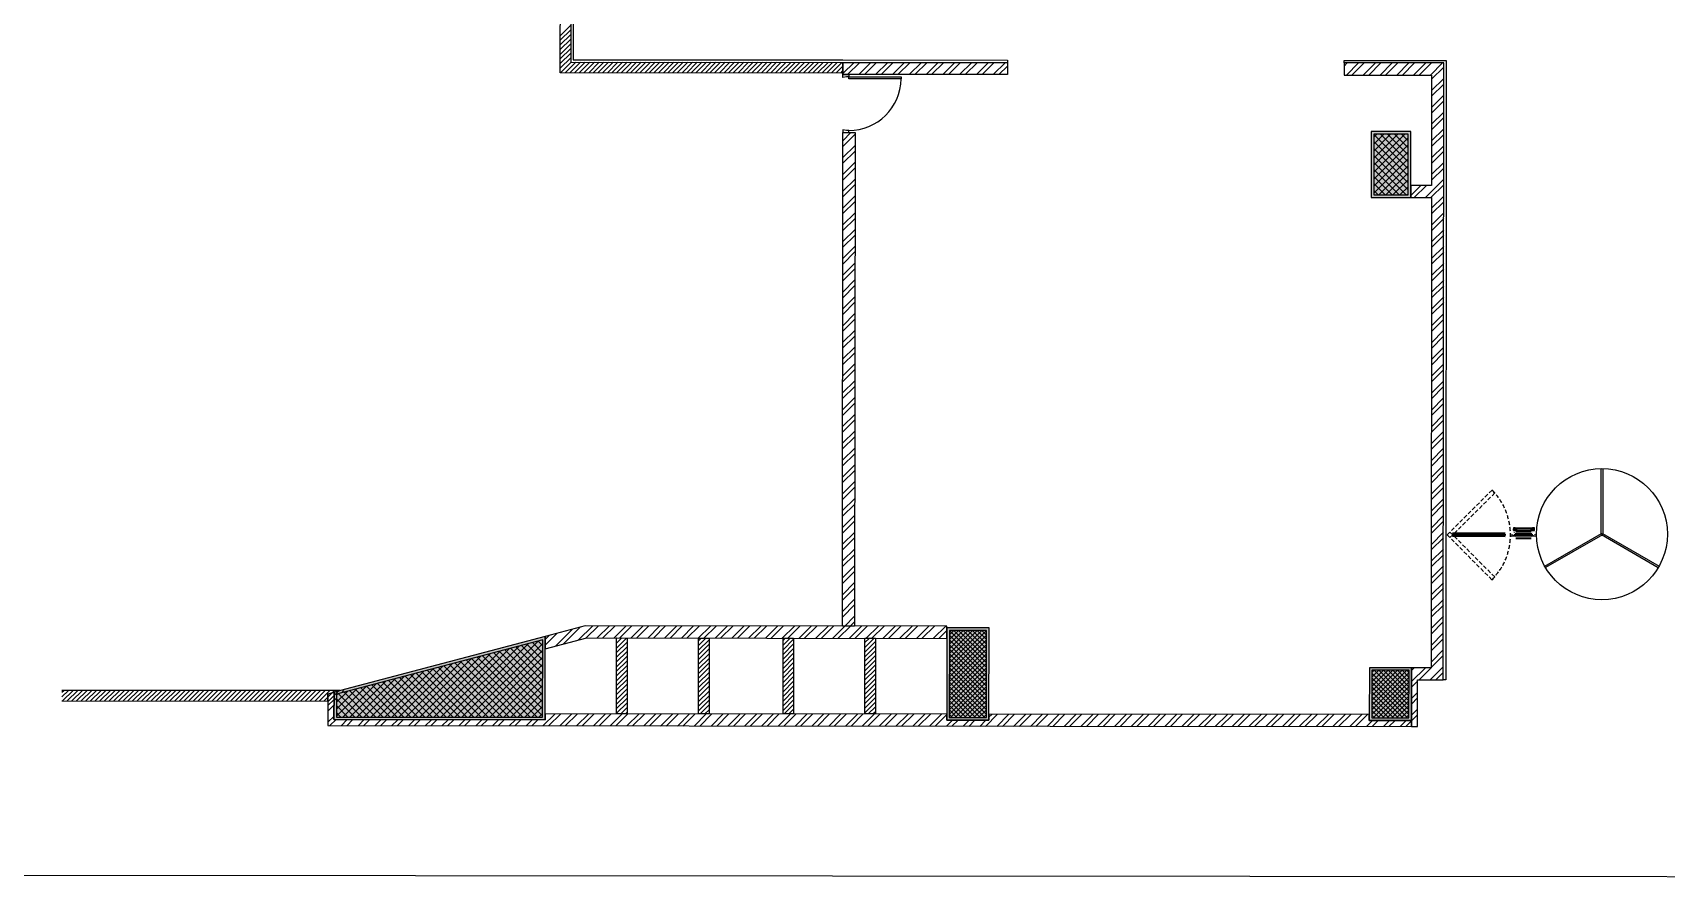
# Model space of a CAD drawing. Extents: x -957 to 3394, y -3 to 3008.
# Drawn here: x 0 to 1217, y -3 to 627 of the extents above; entities that cross this region are included whole.
import ezdxf

# ---------------------------------------------------------------- set-up
doc = ezdxf.new("R2010")
doc.units = 0
doc.header["$MEASUREMENT"] = 0
for name, color, linetype in [('PDF_$0$ELEVATION_5_LIGHT', 7, 'CONTINUOUS'), ('PDF_$0$GLAZING', 7, 'CONTINUOUS'), ('PDF_A-GRID2', 7, 'CONTINUOUS'), ('PDF_ALUMINIUM-DET', 7, 'CONTINUOUS'), ('PDF_DOOR', 7, 'CONTINUOUS'), ('PDF_DOORS_SECTION', 7, 'CONTINUOUS'), ('PDF_ELEV_5_LIGHT', 7, 'CONTINUOUS'), ('PDF_FRAMING-COLUMN', 7, 'CONTINUOUS'), ('PDF_FRAMING-COLUMN_HATCH', 7, 'CONTINUOUS'), ('PDF_GASKET', 7, 'CONTINUOUS'), ('PDF_GLASS', 7, 'CONTINUOUS'), ('PDF_HARDWARE', 7, 'CONTINUOUS'), ('PDF_HATCH', 7, 'CONTINUOUS'), ('PDF_HATCH_-_BRICK_WALL', 7, 'CONTINUOUS'), ('PDF_HATCH_-_WALL', 7, 'CONTINUOUS'), ('PDF_I-DOOR-OPEN', 7, 'CONTINUOUS'), ('PDF_ID_FINISH_LINE', 7, 'CONTINUOUS'), ('PDF_TEMPLATE', 7, 'CONTINUOUS'), ('PDF_WALL', 7, 'CONTINUOUS')]:
    doc.layers.add(name, color=color, linetype=linetype)

msp = doc.modelspace()

# ---------------------------------------------------------------- linework, layer by layer
at = {"layer": 'PDF_$0$ELEVATION_5_LIGHT'}
msp.add_circle((1168.7, 254.1), 48.8, dxfattribs=at)
at = {"layer": 'PDF_$0$GLAZING'}
for points in [[(1169.3, 302.8), (1169.3, 254.1), (1168.1, 254.1), (1168.1, 302.8)], [(1126.1, 230.2), (1168.4, 254.6)], [(1169, 253.6), (1126.7, 229.2)], [(1210.6, 229.1), (1168.4, 253.6), (1169, 254.6), (1211.2, 230.2)], [(1168.4, 253.6), (1169, 254.6)]]:
    msp.add_lwpolyline(points, dxfattribs=at)
at = {"layer": 'PDF_A-GRID2'}
for points in [[(1103.3, 257), (1103.3, 257.1)], [(1103.3, 255.5), (1103.3, 255.3)], [(1117.3, 257), (1117.3, 257.1)], [(1117.3, 255.4), (1117.3, 255.3)]]:
    msp.add_lwpolyline(points, dxfattribs=at)
at = {"layer": 'PDF_ALUMINIUM-DET'}
for points in [[(1102.9, 258), (1103.7, 258), (1103.7, 258.7), (1102.9, 258.7)], [(1102.9, 258), (1103.7, 258), (1103.7, 258.7), (1102.9, 258.7)], [(1102.9, 258), (1103.7, 258), (1103.7, 258.7), (1102.9, 258.7)], [(1102.9, 256.9), (1103.7, 256.9), (1103.7, 257.7), (1102.9, 257.7)], [(1102.9, 256.9), (1103.7, 256.9), (1103.7, 257.7), (1102.9, 257.7)], [(1103, 258), (1103.7, 258), (1103.7, 258.7), (1103, 258.7)], [(1103, 257.9), (1103.7, 257.9), (1103.7, 258.7), (1103, 258.7)], [(1103, 257.9), (1103.7, 257.9), (1103.7, 258.6), (1103, 258.6)], [(1103, 257.9), (1103.7, 257.9), (1103.7, 258.6), (1103, 258.6)], [(1103, 257.8), (1103.7, 257.8), (1103.7, 258.6), (1103, 258.6)], [(1103.1, 257.7), (1103.8, 257.7), (1103.8, 258.5), (1103.1, 258.5)], [(1103.5, 258.1), (1104.2, 258.1), (1104.2, 258.8), (1103.5, 258.8)], [(1104.4, 257.1), (1105.2, 257.1), (1105.2, 257.8), (1104.4, 257.8)], [(1104.4, 257.1), (1105.1, 257.1), (1105.1, 257.8), (1104.4, 257.8)], [(1104.4, 257.1), (1105.2, 257.1), (1105.2, 257.8), (1104.4, 257.8)], [(1104.4, 257.1), (1105.2, 257.1), (1105.2, 257.8), (1104.4, 257.8)], [(1104.4, 257.1), (1105.2, 257.1), (1105.2, 257.8), (1104.4, 257.8)], [(1104.5, 257.1), (1105.2, 257.1), (1105.2, 257.8), (1104.5, 257.8)], [(1104.5, 257.1), (1105.2, 257.1), (1105.2, 257.8), (1104.5, 257.8)], [(1104.5, 257.1), (1105.2, 257.1), (1105.2, 257.8), (1104.5, 257.8)], [(1104.5, 257), (1105.3, 257), (1105.3, 257.7), (1104.5, 257.7)], [(1104.5, 257), (1105.2, 257), (1105.2, 257.7), (1104.5, 257.7)], [(1104.5, 256.9), (1105.2, 256.9), (1105.2, 257.7), (1104.5, 257.7)], [(1116, 257), (1116.8, 257), (1116.8, 257.7), (1116, 257.7)], [(1116.1, 257.1), (1116.9, 257.1), (1116.9, 257.8), (1116.1, 257.8)], [(1116.1, 257.1), (1116.9, 257.1), (1116.9, 257.8), (1116.1, 257.8)], [(1116.1, 257.1), (1116.9, 257.1), (1116.9, 257.8), (1116.1, 257.8)], [(1116.1, 257.1), (1116.8, 257.1), (1116.8, 257.8), (1116.1, 257.8)], [(1116.1, 257.1), (1116.8, 257.1), (1116.8, 257.8), (1116.1, 257.8)], [(1116.1, 256.9), (1116.8, 256.9), (1116.8, 257.7), (1116.1, 257.7)], [(1116.1, 256.9), (1116.8, 256.9), (1116.8, 257.7), (1116.1, 257.7)], [(1116.2, 257), (1116.9, 257), (1116.9, 257.8), (1116.2, 257.8)], [(1116.2, 257.1), (1116.9, 257.1), (1116.9, 257.8), (1116.2, 257.8)], [(1116.2, 257.1), (1116.9, 257.1), (1116.9, 257.8), (1116.2, 257.8)], [(1117.1, 258.1), (1117.9, 258.1), (1117.9, 258.8), (1117.1, 258.8)], [(1117.5, 257.7), (1118.2, 257.7), (1118.2, 258.4), (1117.5, 258.4)], [(1117.6, 258), (1118.4, 258), (1118.4, 258.7), (1117.6, 258.7)], [(1117.6, 258), (1118.4, 258), (1118.4, 258.7), (1117.6, 258.7)], [(1117.6, 257.9), (1118.3, 257.9), (1118.3, 258.6), (1117.6, 258.6)], [(1117.6, 257.9), (1118.3, 257.9), (1118.3, 258.6), (1117.6, 258.6)], [(1117.6, 257.9), (1118.3, 257.9), (1118.3, 258.6), (1117.6, 258.6)], [(1117.6, 257.8), (1118.3, 257.8), (1118.3, 258.6), (1117.6, 258.6)], [(1117.7, 258), (1118.4, 258), (1118.4, 258.7), (1117.7, 258.7)], [(1117.7, 258), (1118.4, 258), (1118.4, 258.7), (1117.7, 258.7)], [(1117.7, 256.9), (1118.4, 256.9), (1118.4, 257.7), (1117.7, 257.7)], [(1117.7, 256.9), (1118.4, 256.9), (1118.4, 257.7), (1117.7, 257.7)], [(1102, 252.8), (1101.2, 252.7), (1104.1, 252.9)], [(1118.6, 252.8), (1119.4, 252.6), (1116.5, 252.9)]]:
    msp.add_lwpolyline(points, close=True, dxfattribs=at)
for points in [[(1102.9, 257), (1102.9, 258), (1102.9, 257)], [(1104.5, 256.9), (1102.9, 256.9), (1104.5, 256.9)], [(1103, 257.9), (1103, 257.8)], [(1103, 257.8), (1103.1, 257.7)], [(1103.1, 257.7), (1103.1, 257.7)], [(1104.4, 257.1), (1104.4, 257.1)], [(1116.1, 256.9), (1117.7, 256.9), (1116.1, 256.9)], [(1116.2, 257.1), (1116.2, 257.1)], [(1117.5, 257.9), (1117.6, 257.8)], [(1117.6, 257.8), (1117.5, 257.7)], [(1117.5, 257.7), (1117.5, 257.7)], [(1117.7, 256.9), (1117.7, 258), (1117.7, 256.9)], [(1100.7, 253), (1100.9, 253)], [(1102.7, 253), (1102.8, 253)], [(1117.7, 253), (1117.9, 253)], [(1119.7, 253), (1119.9, 253)]]:
    msp.add_lwpolyline(points, dxfattribs=at)
for points in [[(1104.6, 257.3, 0.222288), (1104.4, 257.5, -0.225551), (1104.5, 257.3), (1104.5, 257.2), (1104.3, 257.2), (1104.4, 257), (1104.4, 257), (1104.5, 257.1), (1104.4, 257), (1103, 257.6)], [(1116, 257.3, -0.222288), (1116.2, 257.5, 0.225918), (1116, 257.3), (1116, 257.2), (1116.2, 257.2), (1116.2, 257), (1116.2, 257), (1116, 257.1), (1116.1, 257), (1117.6, 257.6)]]:
    msp.add_lwpolyline(points, format="xyb", dxfattribs=at)
for points in [[(1103.5, 258.1, -0.175807), (1103.9, 257.9), (1104.5, 257.6), (1104, 257.9, 0.172348)], [(1117.1, 258.1, 0.175829), (1116.7, 257.9), (1116.1, 257.6), (1116.6, 257.9, -0.172348)]]:
    msp.add_lwpolyline(points, format="xyb", close=True, dxfattribs=at)
for centre, radius, start, end in [((1103.1, 257.8), 0.0788, 173.1359, 204.4237), ((1103, 257.6), 0.00785, 90.0158, 179.8862), ((1103.1, 257.7), 0.0196, 204.4248, 269.9593), ((1103.1, 257.7), 0.0118, 269.9136, 359.9884), ((1104.3, 257.2), 0.00394, 89.7114, 180.1907), ((1104.4, 257), 0.00785, 180.0158, 269.8862), ((1104.4, 257), 0.00785, 0.0157, 89.8863), ((1104.4, 257.1), 0.00787, 180.1307, 270.3042), ((1104.4, 257), 0.0197, 269.7868, 359.9019), ((1104.5, 257.2), 0.00394, 269.711, 0.191), ((1104.5, 257.1), 0.00785, 0.0157, 89.8863), ((1104.5, 257), 0.00394, 179.7115, 270.1906), ((1116.1, 257.1), 0.00785, 90.0157, 179.8862), ((1116.2, 257.2), 0.00394, 359.7113, 90.1906), ((1116.2, 257.1), 0.00785, 270.0158, 359.8862), ((1116.2, 257), 0.00785, 270.0158, 359.8862), ((1116.2, 257), 0.0197, 180.0001, 270.1152), ((1116.2, 257), 0.00785, 90.0158, 179.8862), ((1117.5, 257.7), 0.0196, 269.9427, 335.4772), ((1117.5, 257.7), 0.0118, 179.9136, 269.9884), ((1117.5, 257.8), 0.0781, 335.3346, 6.9098), ((1117.6, 257.6), 0.00785, 0.0158, 89.8862)]:
    msp.add_arc(centre, radius, start, end, dxfattribs=at)
for points in [[(1103, 257.9), (1103, 257.9), (1103, 257.9), (1103, 257.9)], [(1116, 257.2), (1116, 257.2), (1116, 257.2), (1116, 257.2)], [(1116, 257), (1116, 257), (1116, 257), (1116, 257)], [(1117.5, 257.9), (1117.5, 257.9), (1117.5, 257.9), (1117.5, 257.9)]]:
    msp.add_open_spline(points, degree=3, dxfattribs=at)
at = {"layer": 'PDF_DOOR'}
for points in [[(603.6, 596.3), (607.9, 596.3), (607.9, 594.6), (606.2, 594.6), (603.6, 594.1)], [(607.9, 594.6), (646.9, 594.6), (646.9, 593), (607.9, 593)], [(603.6, 553), (607.9, 553), (607.9, 554.6), (606.2, 554.6), (603.6, 555.2)]]:
    msp.add_lwpolyline(points, close=True, dxfattribs=at)
msp.add_arc((607.8, 593.7), 39.1, 270.1589, 358.9095, dxfattribs=at)
at = {"layer": 'PDF_DOORS_SECTION'}
msp.add_lwpolyline([(1116.7, 253), (1103.9, 253), (1103.9, 254), (1116.7, 254)], close=True, dxfattribs=at)
at = {"layer": 'PDF_ELEV_5_LIGHT'}
for points in [[(1102.9, 258.9), (1117.7, 258.9)], [(1117.1, 258.1), (1103.5, 258.1)], [(1116, 256.9), (1104.6, 256.9)], [(1116, 256.1), (1104.6, 256.2)], [(1104.6, 256), (1116, 256)], [(1096.7, 254.8), (1057.4, 254.8)], [(1096.7, 252.2), (1057.4, 252.3)], [(1104.6, 254), (1104.6, 254.8), (1116, 254.8), (1116, 254)], [(1104.6, 252.2), (1116, 252.2)], [(1104.6, 250.9), (1116, 250.9)]]:
    msp.add_lwpolyline(points, dxfattribs=at)
at = {"layer": 'PDF_FRAMING-COLUMN'}
for points in [[(996.9, 553.8), (996.8, 504.7), (1026.3, 504.7), (1026.4, 553.8)], [(998.8, 551.9), (998.8, 506.6), (1024.4, 506.6), (1024.4, 551.9)], [(680.9, 184.4), (680.9, 115.6), (712.3, 115.6), (712.4, 184.4)], [(682.9, 182.4), (682.8, 117.5), (710.4, 117.5), (710.4, 182.4)], [(224.6, 116), (382, 115.8), (382, 178), (224.7, 136.4)], [(226.6, 117.9), (380, 117.8), (380.1, 175.4), (226.6, 134.9)], [(995.6, 154.6), (995.5, 115.3), (1027, 115.3), (1027, 154.6)], [(997.5, 152.7), (997.5, 117.3), (1025, 117.3), (1025.1, 152.7)]]:
    msp.add_lwpolyline(points, close=True, dxfattribs=at)
at = {"layer": 'PDF_FRAMING-COLUMN_HATCH'}
for points in [[(998.8, 549.7), (1001, 551.9)], [(998.8, 544.5), (1006.2, 551.9)], [(998.8, 539.3), (1011.4, 551.9)], [(998.8, 534.1), (1016.7, 551.9)], [(998.8, 528.8), (1021.9, 551.9)], [(998.8, 551.6), (1024.4, 526)], [(998.8, 523.6), (1024.4, 549.2)], [(1003.8, 551.9), (1024.4, 531.2)], [(1009, 551.9), (1024.4, 536.4)], [(1014.2, 551.9), (1024.4, 541.7)], [(1019.4, 551.9), (1024.4, 546.9)], [(998.8, 546.4), (1024.4, 520.8)], [(998.8, 518.4), (1024.4, 544)], [(998.8, 541.2), (1024.4, 515.6)], [(998.8, 513.2), (1024.4, 538.7)], [(998.8, 536), (1024.4, 510.4)], [(998.8, 508), (1024.4, 533.5)], [(998.8, 530.7), (1022.9, 506.6)], [(998.8, 525.5), (1017.7, 506.6)], [(1002.7, 506.6), (1024.4, 528.3)], [(1007.9, 506.6), (1024.4, 523.1)], [(998.8, 520.3), (1012.5, 506.6)], [(998.8, 515.1), (1007.3, 506.6)], [(1013.1, 506.6), (1024.4, 517.9)], [(1018.3, 506.6), (1024.4, 512.7)], [(998.8, 509.9), (1002, 506.6)], [(1023.5, 506.6), (1024.4, 507.5)], [(309.5, 117.9), (362.5, 170.8)], [(314.7, 117.9), (369.6, 172.7)], [(319.9, 117.9), (376.7, 174.5)], [(325.1, 117.9), (380.1, 172.7)], [(364.2, 171.2), (380, 155.4)], [(368.3, 172.3), (380, 160.6)], [(372.5, 173.4), (380, 165.8)], [(376.6, 174.5), (380.1, 171)], [(682.9, 179.2), (686.1, 182.4)], [(682.9, 175.7), (689.6, 182.4)], [(682.9, 172.3), (693.1, 182.4)], [(682.9, 168.8), (696.6, 182.4)], [(682.9, 165.3), (700, 182.4)], [(682.9, 161.8), (703.5, 182.4)], [(682.9, 158.4), (707, 182.4)], [(682.9, 154.9), (710.4, 182.4)], [(682.9, 182.3), (710.4, 154.7)], [(682.9, 151.4), (710.4, 178.9)], [(682.9, 178.8), (710.4, 151.2)], [(682.9, 147.9), (710.4, 175.4)], [(682.9, 175.3), (710.4, 147.8)], [(682.9, 144.5), (710.4, 172)], [(682.9, 171.8), (710.4, 144.3)], [(686.2, 182.4), (710.4, 158.2)], [(689.7, 182.4), (710.4, 161.7)], [(693.2, 182.4), (710.4, 165.1)], [(696.6, 182.4), (710.4, 168.6)], [(700.1, 182.4), (710.4, 172.1)], [(703.6, 182.4), (710.4, 175.6)], [(707.1, 182.4), (710.4, 179)], [(278.2, 117.9), (319.9, 159.5)], [(283.4, 117.9), (327, 161.4)], [(288.6, 117.9), (334.1, 163.3)], [(293.8, 117.9), (341.2, 165.2)], [(299, 117.9), (348.3, 167)], [(304.2, 117.9), (355.4, 168.9)], [(314.7, 158.2), (355, 117.8)], [(318.9, 159.3), (360.2, 117.8)], [(323, 160.4), (365.4, 117.8)], [(327.1, 161.4), (370.7, 117.8)], [(330.3, 117.9), (380, 167.5)], [(331.2, 162.5), (375.9, 117.8)], [(335.3, 163.6), (380, 118.9)], [(335.5, 117.8), (380, 162.3)], [(339.5, 164.7), (380, 124.1)], [(343.6, 165.8), (380, 129.3)], [(347.7, 166.9), (380, 134.5)], [(351.8, 168), (380, 139.7)], [(356, 169.1), (380, 145)], [(360.1, 170.2), (380, 150.2)], [(682.9, 141), (710.4, 168.5)], [(682.9, 168.4), (710.4, 140.8)], [(682.9, 137.5), (710.4, 165)], [(682.9, 164.9), (710.4, 137.3)], [(682.9, 134), (710.4, 161.5)], [(682.9, 161.4), (710.4, 133.9)], [(241.7, 117.9), (270.2, 146.4)], [(246.9, 117.9), (277.3, 148.3)], [(252.1, 117.9), (284.4, 150.2)], [(257.3, 117.9), (291.5, 152)], [(262.5, 117.9), (298.6, 153.9)], [(267.7, 117.9), (305.7, 155.8)], [(269.4, 146.2), (297.7, 117.9)], [(273, 117.9), (312.8, 157.7)], [(273.5, 147.3), (302.9, 117.9)], [(277.6, 148.4), (308.1, 117.9)], [(281.7, 149.5), (313.3, 117.9)], [(285.9, 150.6), (318.5, 117.9)], [(290, 151.6), (323.7, 117.9)], [(294.1, 152.7), (328.9, 117.9)], [(298.2, 153.8), (334.2, 117.8)], [(302.4, 154.9), (339.4, 117.8)], [(306.5, 156), (344.6, 117.8)], [(310.6, 157.1), (349.8, 117.8)], [(340.7, 117.8), (380, 157.1)], [(346, 117.8), (380, 151.9)], [(351.2, 117.8), (380, 146.6)], [(682.9, 130.6), (710.4, 158.1)], [(682.9, 157.9), (710.4, 130.4)], [(682.9, 127.1), (710.4, 154.6)], [(682.9, 154.5), (710.4, 126.9)], [(682.9, 123.6), (710.4, 151.1)], [(682.9, 151), (710.4, 123.4)], [(682.9, 120.1), (710.4, 147.6)], [(682.9, 147.5), (710.4, 119.9)], [(997.5, 151.1), (999.1, 152.7)], [(997.5, 147.7), (1002.5, 152.7)], [(997.5, 144.2), (1006, 152.7)], [(997.5, 140.7), (1009.5, 152.7)], [(997.5, 137.2), (1013, 152.7)], [(997.5, 133.8), (1016.4, 152.7)], [(997.5, 130.3), (1019.9, 152.7)], [(997.5, 126.8), (1023.4, 152.7)], [(997.5, 123.3), (1025, 150.8)], [(997.5, 150.7), (1025, 123.2)], [(997.5, 119.9), (1025, 147.4)], [(997.5, 147.2), (1025, 119.7)], [(999, 152.7), (1025, 126.6)], [(1002.5, 152.7), (1025, 130.1)], [(1006, 152.7), (1025, 133.6)], [(1009.5, 152.7), (1025, 137.1)], [(1012.9, 152.7), (1025, 140.5)], [(1016.4, 152.7), (1025, 144)], [(1019.9, 152.7), (1025, 147.5)], [(1023.4, 152.7), (1025, 151)], [(226.6, 118.5), (248.9, 140.8)], [(226.6, 123.7), (241.8, 138.9)], [(226.6, 129), (234.7, 137)], [(226.6, 134.2), (227.6, 135.2)], [(228.1, 135.3), (245.5, 117.9)], [(231.2, 117.9), (256, 142.7)], [(232.3, 136.4), (250.7, 117.9)], [(236.4, 137.5), (255.9, 117.9)], [(236.5, 117.9), (263.1, 144.5)], [(240.5, 138.6), (261.2, 117.9)], [(244.6, 139.7), (266.4, 117.9)], [(248.8, 140.8), (271.6, 117.9)], [(252.9, 141.8), (276.8, 117.9)], [(257, 142.9), (282, 117.9)], [(261.1, 144), (287.2, 117.9)], [(265.3, 145.1), (292.4, 117.9)], [(356.4, 117.8), (380, 141.4)], [(361.6, 117.8), (380, 136.2)], [(682.9, 144), (709.3, 117.5)], [(682.9, 140.5), (705.8, 117.5)], [(682.9, 137.1), (702.4, 117.5)], [(683.7, 117.5), (710.4, 144.2)], [(687.2, 117.5), (710.4, 140.7)], [(690.7, 117.5), (710.4, 137.2)], [(997.5, 143.8), (1024, 117.3)], [(997.5, 140.3), (1020.5, 117.3)], [(997.5, 136.8), (1017, 117.3)], [(998.4, 117.3), (1025, 143.9)], [(1001.9, 117.3), (1025, 140.4)], [(1005.3, 117.3), (1025, 136.9)], [(226.6, 131.6), (240.3, 117.9)], [(226.6, 126.4), (235.1, 117.9)], [(366.8, 117.8), (380, 131)], [(372, 117.8), (380, 125.8)], [(682.9, 133.6), (698.9, 117.5)], [(682.9, 130.1), (695.4, 117.5)], [(682.9, 126.6), (691.9, 117.5)], [(682.9, 123.2), (688.5, 117.5)], [(694.2, 117.5), (710.4, 133.7)], [(697.7, 117.5), (710.4, 130.3)], [(701.1, 117.5), (710.4, 126.8)], [(704.6, 117.5), (710.4, 123.3)], [(997.5, 133.3), (1013.5, 117.3)], [(997.5, 129.8), (1010.1, 117.3)], [(997.5, 126.4), (1006.6, 117.3)], [(997.5, 122.9), (1003.1, 117.3)], [(1008.8, 117.3), (1025, 133.5)], [(1012.3, 117.3), (1025, 130)], [(1015.8, 117.3), (1025, 126.5)], [(1019.2, 117.3), (1025, 123)], [(226.6, 121.2), (229.9, 117.9)], [(377.2, 117.8), (380, 120.6)], [(682.9, 119.7), (685, 117.5)], [(708.1, 117.5), (710.4, 119.8)], [(997.5, 119.4), (999.6, 117.3)], [(1022.7, 117.3), (1025, 119.6)]]:
    msp.add_lwpolyline(points, dxfattribs=at)
for points in [[(996.9, 553.8), (996.8, 504.7), (1026.4, 553.8), (1026.3, 504.7)], [(998.8, 551.9), (998.8, 506.6), (1024.4, 551.9), (1024.4, 506.6)], [(680.9, 184.4), (680.9, 115.6), (712.4, 184.4), (712.3, 115.6)], [(682.9, 182.4), (682.8, 117.5), (710.4, 182.4), (710.4, 117.5)], [(224.6, 116), (382, 115.8), (224.7, 136.4), (382, 178)], [(226.6, 117.9), (380, 117.8), (226.6, 134.9), (380.1, 175.4)], [(995.6, 154.6), (995.5, 115.3), (1027, 154.6), (1027, 115.3)], [(997.5, 152.7), (997.5, 117.3), (1025.1, 152.7), (1025, 117.3)]]:
    msp.add_solid(points, dxfattribs=at)
at = {"layer": 'PDF_GASKET'}
for points in [[(1100.5, 252.9), (1101.3, 253.2)], [(1100.9, 253), (1101.1, 253.1)], [(1102.3, 252.9), (1103, 253.1)], [(1102.5, 253), (1102.6, 253.1)], [(1104, 252.7), (1104.7, 253)], [(1104.2, 252.8), (1104.3, 252.9)], [(1115.9, 252.7), (1116.6, 253)], [(1116.3, 252.8), (1116.4, 252.9)], [(1117.6, 252.9), (1118.3, 253.1)], [(1117.9, 253), (1118.1, 253.1)], [(1119.3, 252.9), (1120.1, 253.1)], [(1119.5, 253), (1119.6, 253.1)]]:
    msp.add_lwpolyline(points, dxfattribs=at)
at = {"layer": 'PDF_GLASS'}
msp.add_lwpolyline([(1057.4, 254), (1096.7, 254), (1096.7, 253), (1057.4, 253)], close=True, dxfattribs=at)
at = {"layer": 'PDF_HARDWARE'}
for points in [[(1101.4, 254), (1101.5, 253.9)], [(1102.1, 254), (1102.2, 253.9)], [(1118.4, 254), (1118.5, 253.9)], [(1119.1, 254), (1119.2, 253.9)]]:
    msp.add_lwpolyline(points, dxfattribs=at)
at = {"layer": 'PDF_HATCH'}
for points in [[(393.2, 625.2), (401.1, 633.1)], [(393.2, 621.8), (401.1, 629.6)], [(393.2, 618.3), (401.1, 626.1)], [(393.2, 614.8), (401.1, 622.7)], [(393.2, 611.3), (401.1, 619.2)], [(393.2, 607.9), (401.1, 615.7)], [(393.2, 604.4), (401.1, 612.2)], [(393.2, 600.9), (401.1, 608.8)], [(393.4, 597.6), (401.3, 605.5)], [(396.9, 597.6), (404.7, 605.5)], [(400.3, 597.6), (408.2, 605.5)], [(403.8, 597.6), (411.7, 605.5)], [(407.3, 597.6), (415.2, 605.5)], [(410.8, 597.6), (418.6, 605.5)], [(414.3, 597.6), (422.1, 605.5)], [(417.7, 597.6), (425.6, 605.5)], [(421.2, 597.6), (429.1, 605.5)], [(424.7, 597.6), (432.6, 605.5)], [(428.2, 597.6), (436, 605.5)], [(431.6, 597.6), (439.5, 605.5)], [(435.1, 597.6), (443, 605.4)], [(438.6, 597.6), (446.5, 605.4)], [(442.1, 597.6), (449.9, 605.4)], [(445.5, 597.6), (453.4, 605.4)], [(449, 597.6), (456.9, 605.4)], [(452.5, 597.6), (460.4, 605.4)], [(456, 597.6), (463.8, 605.4)], [(459.4, 597.6), (467.3, 605.4)], [(462.9, 597.6), (470.8, 605.4)], [(466.4, 597.6), (474.3, 605.4)], [(469.9, 597.6), (477.7, 605.4)], [(473.3, 597.6), (481.2, 605.4)], [(476.8, 597.6), (484.7, 605.4)], [(480.3, 597.6), (488.2, 605.4)], [(483.8, 597.5), (491.7, 605.4)], [(487.3, 597.5), (495.1, 605.4)], [(490.7, 597.5), (498.6, 605.4)], [(494.2, 597.5), (502.1, 605.4)], [(497.7, 597.5), (505.6, 605.4)], [(501.2, 597.5), (509, 605.4)], [(504.6, 597.5), (512.5, 605.4)], [(508.1, 597.5), (516, 605.4)], [(511.6, 597.5), (519.5, 605.4)], [(515.1, 597.5), (522.9, 605.4)], [(518.5, 597.5), (526.4, 605.4)], [(522, 597.5), (529.9, 605.4)], [(525.5, 597.5), (533.4, 605.4)], [(529, 597.5), (536.8, 605.4)], [(532.4, 597.5), (540.3, 605.4)], [(535.9, 597.5), (543.8, 605.4)], [(539.4, 597.5), (547.3, 605.4)], [(542.9, 597.5), (550.7, 605.4)], [(546.4, 597.5), (554.2, 605.4)], [(549.8, 597.5), (557.7, 605.4)], [(553.3, 597.5), (561.2, 605.3)], [(556.8, 597.5), (564.7, 605.3)], [(560.3, 597.5), (568.1, 605.3)], [(563.7, 597.5), (571.6, 605.3)], [(567.2, 597.5), (575.1, 605.3)], [(570.7, 597.5), (578.6, 605.3)], [(574.2, 597.5), (582, 605.3)], [(577.6, 597.5), (585.5, 605.3)], [(581.1, 597.5), (589, 605.3)], [(584.6, 597.5), (592.5, 605.3)], [(588.1, 597.5), (595.9, 605.3)], [(591.5, 597.5), (599.4, 605.3)], [(595, 597.5), (602.9, 605.3)], [(598.5, 597.5), (603.6, 602.6)], [(602, 597.4), (603.6, 599.1)], [(1100.6, 252.9), (1101.3, 253.2)], [(1102.3, 252.9), (1103, 253.1)], [(1103.7, 253.4), (1103.9, 253.2)], [(1104, 252.7), (1104.7, 253)], [(1115.9, 252.7), (1116.6, 253)], [(1116.9, 253.2), (1116.7, 253.4)], [(1117.6, 252.9), (1118.3, 253.1)], [(1119.3, 252.9), (1120, 253.1)], [(435.1, 176.3), (435.6, 176.8)], [(435.1, 172.8), (439.1, 176.8)], [(435.1, 169.3), (442.5, 176.7)], [(435.1, 165.9), (443, 173.7)], [(496.1, 174.6), (498.1, 176.7)], [(496.1, 171.2), (501.6, 176.7)], [(496.1, 167.7), (503.9, 175.5)], [(496.1, 164.2), (503.9, 172.1)], [(559, 174.9), (560.7, 176.6)], [(559, 171.5), (564.2, 176.6)], [(559, 168), (566.9, 175.8)], [(559, 164.5), (566.9, 172.4)], [(620, 173.3), (623.3, 176.6)], [(620, 169.8), (626.8, 176.6)], [(620, 166.3), (627.8, 174.2)], [(620, 162.8), (627.8, 170.7)], [(435.1, 162.4), (443, 170.3)], [(435.1, 158.9), (443, 166.8)], [(435.1, 155.4), (443, 163.3)], [(435.1, 152), (443, 159.8)], [(496.1, 160.7), (503.9, 168.6)], [(496.1, 157.3), (503.9, 165.1)], [(496.1, 153.8), (503.9, 161.6)], [(496.1, 150.3), (503.9, 158.2)], [(559, 161), (566.9, 168.9)], [(559, 157.6), (566.9, 165.4)], [(559, 154.1), (566.9, 161.9)], [(559, 150.6), (566.9, 158.5)], [(620, 159.4), (627.8, 167.2)], [(620, 155.9), (627.8, 163.7)], [(620, 152.4), (627.8, 160.3)], [(435.1, 148.5), (443, 156.3)], [(435.1, 145), (443, 152.9)], [(435.1, 141.5), (443, 149.4)], [(496, 139.9), (503.9, 147.7)], [(496.1, 146.8), (503.9, 154.7)], [(496.1, 143.3), (503.9, 151.2)], [(559, 147.1), (566.9, 155)], [(559, 143.6), (566.9, 151.5)], [(559, 140.2), (566.9, 148)], [(619.9, 148.9), (627.8, 156.8)], [(619.9, 145.5), (627.8, 153.3)], [(619.9, 142), (627.8, 149.8)], [(619.9, 138.5), (627.8, 146.4)], [(435.1, 138.1), (443, 145.9)], [(435.1, 134.6), (443, 142.4)], [(435.1, 131.1), (443, 139)], [(435.1, 127.6), (442.9, 135.5)], [(496, 136.4), (503.9, 144.3)], [(496, 132.9), (503.9, 140.8)], [(496, 129.4), (503.9, 137.3)], [(496, 126), (503.9, 133.8)], [(559, 136.7), (566.8, 144.6)], [(559, 133.2), (566.8, 141.1)], [(559, 129.7), (566.8, 137.6)], [(559, 126.3), (566.8, 134.1)], [(619.9, 135), (627.8, 142.9)], [(619.9, 131.6), (627.8, 139.4)], [(619.9, 128.1), (627.8, 135.9)], [(435.1, 124.2), (442.9, 132)], [(435.1, 120.7), (442.9, 128.5)], [(438.2, 120.3), (442.9, 125.1)], [(496, 122.5), (503.9, 130.4)], [(497.3, 120.3), (503.9, 126.9)], [(500.8, 120.3), (503.9, 123.4)], [(559, 122.8), (566.8, 130.7)], [(559.9, 120.2), (566.8, 127.2)], [(563.3, 120.2), (566.8, 123.7)], [(619.9, 124.6), (627.8, 132.5)], [(619.9, 121.1), (627.8, 129)], [(622.4, 120.2), (627.8, 125.5)], [(625.9, 120.2), (627.8, 122)], [(441.7, 120.3), (442.9, 121.6)], [(566.8, 120.2), (566.8, 120.2)]]:
    msp.add_lwpolyline(points, dxfattribs=at)
at = {"layer": 'PDF_HATCH_-_BRICK_WALL'}
for points in [[(603.6, 597), (611.9, 605.3)], [(607, 596.3), (616.1, 605.3)], [(615.4, 596.3), (624.4, 605.3)], [(619.6, 596.3), (628.6, 605.3)], [(627.9, 596.2), (637, 605.3)], [(632.1, 596.2), (641.1, 605.3)], [(640.4, 596.2), (649.5, 605.3)], [(644.6, 596.2), (653.6, 605.3)], [(652.9, 596.2), (662, 605.3)], [(657.1, 596.2), (666.2, 605.3)], [(665.5, 596.2), (674.5, 605.3)], [(669.6, 596.2), (678.7, 605.2)], [(678, 596.2), (687, 605.2)], [(682.1, 596.2), (691.2, 605.2)], [(690.5, 596.2), (699.5, 605.2)], [(694.7, 596.2), (703.7, 605.2)], [(703, 596.2), (712, 605.2)], [(707.2, 596.2), (716.2, 605.2)], [(715.5, 596.2), (724.6, 605.2)], [(719.7, 596.2), (726.1, 602.6)], [(976.7, 602.5), (979.1, 605)], [(978.4, 595.9), (987.5, 605)], [(982.6, 595.9), (991.6, 605)], [(990.9, 595.9), (1000, 605)], [(995.1, 595.9), (1004.2, 605)], [(1003.5, 595.9), (1012.5, 605)], [(1007.6, 595.9), (1016.7, 605)], [(1016, 595.9), (1025, 605)], [(1020.1, 595.9), (1029.2, 604.9)], [(1028.5, 595.9), (1037.5, 604.9)], [(1032.7, 595.9), (1041.7, 604.9)], [(1041, 595.9), (1050, 604.9)], [(1041.9, 592.7), (1051, 601.7)], [(1041.9, 584.3), (1051, 593.4)], [(1041.9, 580.2), (1051, 589.2)], [(1041.9, 571.8), (1051, 580.9)], [(1041.9, 567.6), (1051, 576.7)], [(1041.9, 559.3), (1051, 568.3)], [(1041.9, 555.1), (1051, 564.2)], [(603.6, 546.9), (609.6, 553)], [(603.6, 542.8), (612.6, 551.8)], [(1041.9, 546.8), (1051, 555.8)], [(1041.9, 542.6), (1051, 551.7)], [(603.6, 534.4), (612.6, 543.5)], [(603.6, 530.3), (612.6, 539.3)], [(1041.9, 534.3), (1051, 543.3)], [(1041.9, 530.1), (1050.9, 539.1)], [(603.5, 517.7), (612.6, 526.8)], [(603.6, 521.9), (612.6, 531)], [(1041.9, 521.8), (1050.9, 530.8)], [(1041.9, 517.6), (1050.9, 526.6)], [(603.5, 509.4), (612.6, 518.4)], [(603.5, 505.2), (612.6, 514.3)], [(1026.3, 506.2), (1033.8, 513.7)], [(1028.9, 504.7), (1038, 513.7)], [(1037.3, 504.6), (1050.9, 518.3)], [(1041.4, 504.6), (1050.9, 514.1)], [(603.5, 496.9), (612.6, 505.9)], [(603.5, 492.7), (612.6, 501.8)], [(1041.9, 496.7), (1050.9, 505.8)], [(1041.9, 492.6), (1050.9, 501.6)], [(603.5, 484.4), (612.6, 493.4)], [(603.5, 480.2), (612.6, 489.2)], [(1041.9, 484.2), (1050.9, 493.3)], [(1041.9, 480), (1050.9, 489.1)], [(603.5, 471.9), (612.6, 480.9)], [(603.5, 467.7), (612.6, 476.7)], [(1041.8, 471.7), (1050.9, 480.7)], [(1041.8, 467.5), (1050.9, 476.6)], [(603.5, 459.3), (612.6, 468.4)], [(603.5, 455.2), (612.5, 464.2)], [(1041.8, 459.2), (1050.9, 468.2)], [(1041.8, 455), (1050.9, 464)], [(603.5, 446.8), (612.5, 455.9)], [(603.5, 442.7), (612.5, 451.7)], [(1041.8, 446.7), (1050.9, 455.7)], [(1041.8, 442.5), (1050.9, 451.5)], [(603.5, 434.3), (612.5, 443.3)], [(603.5, 430.1), (612.5, 439.2)], [(1041.8, 434.2), (1050.9, 443.2)], [(1041.8, 430), (1050.9, 439)], [(603.5, 421.8), (612.5, 430.8)], [(603.5, 417.6), (612.5, 426.7)], [(1041.8, 421.6), (1050.9, 430.7)], [(1041.8, 417.5), (1050.9, 426.5)], [(603.5, 409.3), (612.5, 418.3)], [(603.5, 405.1), (612.5, 414.1)], [(1041.8, 409.1), (1050.8, 418.2)], [(1041.8, 405), (1050.8, 414)], [(603.4, 396.8), (612.5, 405.8)], [(603.4, 392.6), (612.5, 401.6)], [(1041.8, 396.6), (1050.8, 405.6)], [(1041.8, 392.4), (1050.8, 401.5)], [(603.4, 384.3), (612.5, 393.3)], [(1041.8, 384.1), (1050.8, 393.1)], [(603.4, 380.1), (612.5, 389.1)], [(603.4, 371.7), (612.5, 380.8)], [(1041.8, 379.9), (1050.8, 389)], [(1041.8, 371.6), (1050.8, 380.6)], [(603.4, 367.6), (612.5, 376.6)], [(603.4, 359.2), (612.5, 368.3)], [(1041.7, 359.1), (1050.8, 368.1)], [(1041.8, 367.4), (1050.8, 376.4)], [(603.4, 355), (612.5, 364.1)], [(603.4, 346.7), (612.5, 355.7)], [(1041.7, 354.9), (1050.8, 363.9)], [(1041.7, 346.5), (1050.8, 355.6)], [(603.4, 342.5), (612.5, 351.6)], [(603.4, 334.2), (612.4, 343.2)], [(1041.7, 342.4), (1050.8, 351.4)], [(1041.7, 334), (1050.8, 343.1)], [(603.4, 330), (612.4, 339.1)], [(603.4, 321.7), (612.4, 330.7)], [(1041.7, 329.9), (1050.8, 338.9)], [(1041.7, 321.5), (1050.8, 330.6)], [(603.4, 317.5), (612.4, 326.5)], [(603.4, 309.2), (612.4, 318.2)], [(1041.7, 317.3), (1050.8, 326.4)], [(1041.7, 309), (1050.8, 318)], [(603.4, 305), (612.4, 314)], [(603.4, 296.6), (612.4, 305.7)], [(1041.7, 304.8), (1050.8, 313.9)], [(1041.7, 296.5), (1050.7, 305.5)], [(603.3, 284.1), (612.4, 293.2)], [(603.4, 292.5), (612.4, 301.5)], [(1041.7, 292.3), (1050.7, 301.4)], [(1041.7, 284), (1050.7, 293)], [(603.3, 280), (612.4, 289)], [(603.3, 271.6), (612.4, 280.7)], [(1041.7, 279.8), (1050.7, 288.8)], [(1041.7, 271.5), (1050.7, 280.5)], [(603.3, 267.4), (612.4, 276.5)], [(603.3, 259.1), (612.4, 268.1)], [(1041.7, 267.3), (1050.7, 276.3)], [(1041.7, 258.9), (1050.7, 268)], [(603.3, 254.9), (612.4, 264)], [(603.3, 246.6), (612.4, 255.6)], [(1041.7, 254.8), (1050.7, 263.8)], [(1041.7, 246.4), (1050.7, 255.5)], [(603.3, 242.4), (612.4, 251.5)], [(1041.6, 242.3), (1050.7, 251.3)], [(603.3, 234.1), (612.4, 243.1)], [(603.3, 229.9), (612.4, 238.9)], [(1041.6, 233.9), (1050.7, 243)], [(1041.6, 229.7), (1050.7, 238.8)], [(603.3, 221.6), (612.3, 230.6)], [(603.3, 217.4), (612.3, 226.4)], [(1041.6, 221.4), (1050.7, 230.4)], [(1041.6, 217.2), (1050.7, 226.3)], [(603.3, 209), (612.3, 218.1)], [(603.3, 204.9), (612.3, 213.9)], [(1041.6, 208.9), (1050.7, 217.9)], [(1041.6, 204.7), (1050.7, 213.8)], [(603.3, 196.5), (612.3, 205.6)], [(603.3, 192.4), (612.3, 201.4)], [(1041.6, 196.4), (1050.7, 205.4)], [(1041.6, 192.2), (1050.7, 201.2)], [(389.5, 170.6), (402.3, 183.3)], [(395.2, 172.1), (407.9, 184.8)], [(406.6, 175.1), (417.3, 185.8)], [(412.2, 176.6), (421.5, 185.8)], [(420.7, 176.8), (429.8, 185.8)], [(424.9, 176.8), (434, 185.8)], [(433.3, 176.8), (442.3, 185.8)], [(437.4, 176.8), (446.5, 185.8)], [(445.8, 176.7), (454.8, 185.8)], [(449.9, 176.7), (459, 185.8)], [(458.3, 176.7), (467.3, 185.8)], [(462.5, 176.7), (471.5, 185.8)], [(470.8, 176.7), (479.9, 185.8)], [(475, 176.7), (484, 185.8)], [(483.3, 176.7), (492.4, 185.8)], [(487.5, 176.7), (496.5, 185.7)], [(495.8, 176.7), (504.9, 185.7)], [(500, 176.7), (509.1, 185.7)], [(508.4, 176.7), (517.4, 185.7)], [(512.5, 176.7), (521.6, 185.7)], [(520.9, 176.7), (529.9, 185.7)], [(525, 176.7), (534.1, 185.7)], [(533.4, 176.7), (542.4, 185.7)], [(537.6, 176.7), (546.6, 185.7)], [(545.9, 176.7), (554.9, 185.7)], [(550.1, 176.7), (559.1, 185.7)], [(558.4, 176.7), (567.5, 185.7)], [(562.6, 176.6), (571.6, 185.7)], [(570.9, 176.6), (580, 185.7)], [(575.1, 176.6), (584.1, 185.7)], [(583.4, 176.6), (592.5, 185.7)], [(587.6, 176.6), (596.7, 185.7)], [(596, 176.6), (605, 185.7)], [(600.1, 176.6), (609.2, 185.7)], [(604.9, 185.7), (612.3, 193.1)], [(608.5, 176.6), (617.5, 185.6)], [(609.1, 185.7), (612.3, 188.9)], [(612.6, 176.6), (621.7, 185.6)], [(621, 176.6), (630, 185.6)], [(625.2, 176.6), (634.2, 185.6)], [(633.5, 176.6), (642.6, 185.6)], [(637.7, 176.6), (646.7, 185.6)], [(646, 176.6), (655.1, 185.6)], [(650.2, 176.6), (659.2, 185.6)], [(658.5, 176.6), (667.6, 185.6)], [(662.7, 176.6), (671.8, 185.6)], [(671, 176.6), (680.1, 185.6)], [(1041.6, 183.9), (1050.7, 192.9)], [(1041.6, 179.7), (1050.6, 188.7)], [(382, 171.5), (390.9, 180.3)], [(382, 175.6), (385.2, 178.8)], [(675.2, 176.6), (680.9, 182.3)], [(1041.6, 171.3), (1050.6, 180.4)], [(1041.6, 167.2), (1050.6, 176.2)], [(1041.6, 158.8), (1050.6, 167.9)], [(1041.6, 154.7), (1050.6, 163.7)], [(1027, 144.3), (1037.4, 154.6)], [(1027, 152.6), (1029, 154.6)], [(1032.5, 145.6), (1041.5, 154.6)], [(1040.8, 145.6), (1050.6, 155.4)], [(1045, 145.6), (1050.6, 151.2)], [(220.1, 134.9), (220.3, 135.1)], [(1027, 140.1), (1031.5, 144.6)], [(1027, 131.8), (1031.5, 136.3)], [(220.1, 126.6), (224.7, 131.1)], [(220.1, 122.4), (224.7, 126.9)], [(1027, 127.6), (1031.5, 132.1)], [(1027, 119.3), (1031.5, 123.8)], [(220.1, 114), (224.7, 118.6)], [(221.7, 111.5), (226.2, 116)], [(230.1, 111.4), (234.6, 116)], [(234.2, 111.4), (238.8, 116)], [(242.6, 111.4), (247.1, 116)], [(246.7, 111.4), (251.3, 116)], [(255.1, 111.4), (259.6, 115.9)], [(259.3, 111.4), (263.8, 115.9)], [(267.6, 111.4), (272.1, 115.9)], [(271.8, 111.4), (276.3, 115.9)], [(280.1, 111.4), (284.6, 115.9)], [(284.3, 111.4), (288.8, 115.9)], [(292.6, 111.4), (297.2, 115.9)], [(296.8, 111.4), (301.3, 115.9)], [(305.1, 111.4), (309.7, 115.9)], [(309.3, 111.4), (313.8, 115.9)], [(317.7, 111.4), (322.2, 115.9)], [(321.8, 111.4), (326.4, 115.9)], [(330.2, 111.4), (334.7, 115.9)], [(334.3, 111.4), (338.9, 115.9)], [(342.7, 111.4), (347.2, 115.9)], [(346.9, 111.3), (351.4, 115.9)], [(355.2, 111.3), (359.7, 115.9)], [(359.4, 111.3), (363.9, 115.9)], [(367.7, 111.3), (372.2, 115.8)], [(371.9, 111.3), (376.4, 115.8)], [(380.2, 111.3), (389.3, 120.4)], [(384.4, 111.3), (393.5, 120.4)], [(392.8, 111.3), (401.8, 120.3)], [(396.9, 111.3), (406, 120.3)], [(405.3, 111.3), (414.3, 120.3)], [(409.4, 111.3), (418.5, 120.3)], [(417.8, 111.3), (426.8, 120.3)], [(422, 111.3), (431, 120.3)], [(430.3, 111.3), (439.3, 120.3)], [(434.5, 111.3), (443.5, 120.3)], [(442.8, 111.3), (451.9, 120.3)], [(447, 111.3), (456, 120.3)], [(455.3, 111.3), (464.4, 120.3)], [(459.5, 111.3), (468.5, 120.3)], [(467.8, 111.2), (476.9, 120.3)], [(472, 111.2), (481.1, 120.3)], [(480.4, 111.2), (489.4, 120.3)], [(484.5, 111.2), (493.6, 120.3)], [(492.9, 111.2), (501.9, 120.3)], [(497, 111.2), (506.1, 120.3)], [(505.4, 111.2), (514.4, 120.2)], [(509.6, 111.2), (518.6, 120.2)], [(517.9, 111.2), (527, 120.2)], [(522.1, 111.2), (531.1, 120.2)], [(530.4, 111.2), (539.5, 120.2)], [(534.6, 111.2), (543.6, 120.2)], [(542.9, 111.2), (552, 120.2)], [(547.1, 111.2), (556.2, 120.2)], [(555.4, 111.2), (564.5, 120.2)], [(559.6, 111.2), (568.7, 120.2)], [(568, 111.2), (577, 120.2)], [(572.1, 111.2), (581.2, 120.2)], [(580.5, 111.1), (589.5, 120.2)], [(584.6, 111.1), (593.7, 120.2)], [(593, 111.1), (602, 120.2)], [(597.2, 111.1), (606.2, 120.2)], [(605.5, 111.1), (614.6, 120.2)], [(609.7, 111.1), (618.7, 120.2)], [(618, 111.1), (627.1, 120.2)], [(622.2, 111.1), (631.2, 120.1)], [(630.5, 111.1), (639.6, 120.1)], [(634.7, 111.1), (643.8, 120.1)], [(643, 111.1), (652.1, 120.1)], [(647.2, 111.1), (656.3, 120.1)], [(655.6, 111.1), (664.6, 120.1)], [(659.7, 111.1), (668.8, 120.1)], [(668.1, 111.1), (677.1, 120.1)], [(672.2, 111.1), (680.9, 119.7)], [(680.6, 111.1), (685.1, 115.6)], [(684.8, 111.1), (689.3, 115.6)], [(693.1, 111.1), (697.6, 115.6)], [(697.3, 111), (701.8, 115.6)], [(705.6, 111), (710.1, 115.6)], [(709.8, 111), (718.8, 120.1)], [(712.3, 117.8), (714.7, 120.1)], [(718.1, 111), (727.2, 120.1)], [(722.3, 111), (731.4, 120.1)], [(730.6, 111), (739.7, 120.1)], [(734.8, 111), (743.9, 120.1)], [(743.2, 111), (752.2, 120)], [(747.3, 111), (756.4, 120)], [(755.7, 111), (764.7, 120)], [(759.9, 111), (768.9, 120)], [(768.2, 111), (777.2, 120)], [(772.4, 111), (781.4, 120)], [(780.7, 111), (789.8, 120)], [(784.9, 111), (793.9, 120)], [(793.2, 111), (802.3, 120)], [(797.4, 111), (806.4, 120)], [(805.7, 111), (814.8, 120)], [(809.9, 111), (819, 120)], [(818.3, 110.9), (827.3, 120)], [(822.4, 110.9), (831.5, 120)], [(830.8, 110.9), (839.8, 120)], [(834.9, 110.9), (844, 120)], [(843.3, 110.9), (852.3, 120)], [(847.5, 110.9), (856.5, 120)], [(855.8, 110.9), (864.9, 119.9)], [(860, 110.9), (869, 119.9)], [(868.3, 110.9), (877.4, 119.9)], [(872.5, 110.9), (881.5, 119.9)], [(880.8, 110.9), (889.9, 119.9)], [(885, 110.9), (894.1, 119.9)], [(893.3, 110.9), (902.4, 119.9)], [(897.5, 110.9), (906.6, 119.9)], [(905.9, 110.9), (914.9, 119.9)], [(910, 110.9), (919.1, 119.9)], [(918.4, 110.9), (927.4, 119.9)], [(922.5, 110.9), (931.6, 119.9)], [(930.9, 110.8), (939.9, 119.9)], [(935.1, 110.8), (944.1, 119.9)], [(943.4, 110.8), (952.5, 119.9)], [(947.6, 110.8), (956.6, 119.9)], [(955.9, 110.8), (965, 119.9)], [(960.1, 110.8), (969.1, 119.9)], [(968.4, 110.8), (977.5, 119.9)], [(972.6, 110.8), (981.7, 119.8)], [(980.9, 110.8), (990, 119.8)], [(985.1, 110.8), (994.2, 119.8)], [(993.5, 110.8), (998, 115.3)], [(997.6, 110.8), (1002.2, 115.3)], [(1006, 110.8), (1010.5, 115.3)], [(1010.1, 110.8), (1014.7, 115.3)], [(1018.5, 110.8), (1023, 115.3)], [(1022.7, 110.8), (1027, 115.1), (1031.5, 119.6)], [(1031, 110.8), (1031.5, 111.3)]]:
    msp.add_lwpolyline(points, dxfattribs=at)
at = {"layer": 'PDF_HATCH_-_WALL'}
for points in [[(22.1, 136.4), (23.5, 137.8)], [(22.1, 132.9), (26.9, 137.8)], [(22.6, 129.9), (30.4, 137.8)], [(26, 129.9), (33.9, 137.8)], [(29.5, 129.9), (37.4, 137.8)], [(33, 129.9), (40.9, 137.8)], [(36.5, 129.9), (44.3, 137.8)], [(39.9, 129.9), (47.8, 137.8)], [(43.4, 129.9), (51.3, 137.8)], [(46.9, 129.9), (54.8, 137.8)], [(50.4, 129.9), (58.2, 137.8)], [(53.8, 129.9), (61.7, 137.8)], [(57.3, 129.9), (65.2, 137.7)], [(60.8, 129.9), (68.7, 137.7)], [(64.3, 129.9), (72.1, 137.7)], [(67.7, 129.9), (75.6, 137.7)], [(71.2, 129.9), (79.1, 137.7)], [(74.7, 129.9), (82.6, 137.7)], [(78.2, 129.9), (86, 137.7)], [(81.6, 129.9), (89.5, 137.7)], [(85.1, 129.9), (93, 137.7)], [(88.6, 129.9), (96.5, 137.7)], [(92.1, 129.9), (99.9, 137.7)], [(95.6, 129.9), (103.4, 137.7)], [(99, 129.9), (106.9, 137.7)], [(102.5, 129.9), (110.4, 137.7)], [(106, 129.8), (113.9, 137.7)], [(109.5, 129.8), (117.3, 137.7)], [(112.9, 129.8), (120.8, 137.7)], [(116.4, 129.8), (124.3, 137.7)], [(119.9, 129.8), (127.8, 137.7)], [(123.4, 129.8), (131.2, 137.7)], [(126.8, 129.8), (134.7, 137.7)], [(130.3, 129.8), (138.2, 137.7)], [(133.8, 129.8), (141.7, 137.7)], [(137.3, 129.8), (145.1, 137.7)], [(140.7, 129.8), (148.6, 137.7)], [(144.2, 129.8), (152.1, 137.7)], [(147.7, 129.8), (155.6, 137.7)], [(151.2, 129.8), (159, 137.7)], [(154.7, 129.8), (162.5, 137.7)], [(158.1, 129.8), (166, 137.7)], [(161.6, 129.8), (169.5, 137.7)], [(165.1, 129.8), (173, 137.7)], [(168.6, 129.8), (176.4, 137.7)], [(172, 129.8), (179.9, 137.7)], [(175.5, 129.8), (183.4, 137.6)], [(179, 129.8), (186.9, 137.6)], [(182.5, 129.8), (190.3, 137.6)], [(185.9, 129.8), (193.8, 137.6)], [(189.4, 129.8), (197.3, 137.6)], [(192.9, 129.8), (200.8, 137.6)], [(196.4, 129.8), (204.2, 137.6)], [(199.8, 129.8), (207.7, 137.6)], [(203.3, 129.8), (211.2, 137.6)], [(206.8, 129.8), (214.7, 137.6)], [(210.3, 129.8), (218.1, 137.6)], [(213.7, 129.8), (221.6, 137.6)], [(217.2, 129.8), (225.1, 137.6)], [(220.7, 129.8), (228.6, 137.6)], [(230.7, 136.2), (232.1, 137.6)], [(235.4, 137.5), (235.5, 137.6)], [(224.2, 129.7), (226.7, 132.3)]]:
    msp.add_lwpolyline(points, dxfattribs=at)
at = {"layer": 'PDF_I-DOOR-OPEN'}
for points in [[(1078.5, 278.6), (1080.6, 280.6)], [(1081.6, 281.7), (1083.7, 283.8)], [(1085.8, 281.7), (1083.7, 279.6)], [(1084.8, 284.8), (1086.9, 286.9), (1088.9, 284.8), (1086.9, 282.7)], [(1066, 266), (1068.1, 268.1)], [(1069.1, 269.2), (1071.2, 271.3)], [(1073.3, 269.2), (1071.2, 267.1)], [(1072.2, 272.3), (1074.3, 274.4)], [(1076.4, 272.3), (1074.3, 270.2)], [(1075.4, 275.4), (1077.5, 277.5)], [(1079.5, 275.4), (1077.5, 273.3)], [(1082.7, 278.5), (1080.6, 276.5)], [(1055.5, 251.5), (1053.5, 253.5), (1055.5, 255.6)], [(1056.6, 256.7), (1058.7, 258.8)], [(1060.8, 256.7), (1058.7, 254.6)], [(1059.7, 259.8), (1061.8, 261.9)], [(1063.9, 259.8), (1061.8, 257.7)], [(1062.8, 262.9), (1064.9, 265)], [(1067, 262.9), (1064.9, 260.8)], [(1070.2, 266), (1068.1, 264)], [(1056.6, 250.4), (1058.7, 248.3)], [(1060.8, 250.4), (1058.7, 252.5)], [(1059.7, 247.3), (1061.8, 245.2)], [(1063.9, 247.3), (1061.8, 249.4)], [(1062.8, 244.1), (1064.9, 242.1)], [(1067, 244.1), (1064.9, 246.2)], [(1066, 241), (1068, 238.9)], [(1070.1, 241), (1068, 243.1)], [(1069.1, 237.9), (1071.2, 235.8)], [(1073.3, 237.9), (1071.2, 240)], [(1072.2, 234.8), (1074.3, 232.7)], [(1076.4, 234.8), (1074.3, 236.8)], [(1075.3, 231.6), (1077.4, 229.5)], [(1079.5, 231.6), (1077.4, 233.7)], [(1078.5, 228.5), (1080.5, 226.4)], [(1082.6, 228.5), (1080.6, 230.6)], [(1081.6, 225.4), (1083.7, 223.3)], [(1085.8, 225.4), (1083.7, 227.4)], [(1084.7, 222.2), (1086.8, 220.1), (1088.9, 222.2), (1086.8, 224.3)]]:
    msp.add_lwpolyline(points, dxfattribs=at)
msp.add_lwpolyline([(1055.5, 251.5), (1057.6, 253.5), (1055.5, 255.6), (1053.5, 253.5)], close=True, dxfattribs=at)
for centre, start, end in [((1053.4, 253.5), 41.1323, 44.9501), ((1053.5, 253.5), 35.7614, 39.3433), ((1053.5, 253.5), 30.3905, 33.9709), ((1053.5, 253.5), 25.0173, 28.5995), ((1053.5, 253.5), 19.6462, 23.2271), ((1053.4, 253.5), 14.2752, 17.8552), ((1053.4, 253.5), 8.9053, 12.4837), ((1053.4, 253.5), 3.5327, 7.1115), ((1053.4, 253.5), 347.4183, 350.9967), ((1053.4, 253.5), 352.7909, 356.3692), ((1053.4, 253.5), 358.1611, 1.7409), ((1053.5, 253.5), 331.3032, 334.8853), ((1053.4, 253.5), 336.6757, 340.255), ((1053.4, 253.5), 342.0474, 345.6262), ((1053.5, 253.5), 314.9505, 318.771), ((1053.4, 253.6), 320.56, 324.1393), ((1053.4, 253.5), 325.9318, 329.5123)]:
    msp.add_arc(centre, 47.2, start, end, dxfattribs=at)
at = {"layer": 'PDF_ID_FINISH_LINE'}
for points in [[(22.7, 825.9), (115.1, 825.8), (401.3, 825.5), (403, 825.5), (402.8, 607.3), (603.6, 607.1), (726.1, 607), (726.1, 605.2)], [(976.7, 605), (976.7, 606.8), (1051, 606.7), (1052.8, 606.7), (1052.4, 145.6), (1050.6, 145.6)]]:
    msp.add_lwpolyline(points, dxfattribs=at)
at = {"layer": 'PDF_TEMPLATE'}
msp.add_lwpolyline([(-954.9, 3008), (3394, 3004.3), (3391.5, -2.9), (-957.4, 0.8)], close=True, dxfattribs=at)
at = {"layer": 'PDF_WALL'}
for points in [[(115.1, 824), (401.3, 823.8), (401.1, 605.5), (603.6, 605.3), (603.6, 597.4), (393.2, 597.6), (393.3, 668.4), (393.3, 662.5)], [(22.1, 129.9), (220.1, 129.8), (220.1, 135), (224.7, 136.4), (229.1, 137.6), (22.1, 137.8)]]:
    msp.add_lwpolyline(points, dxfattribs=at)
for points in [[(603.6, 605.3), (726.1, 605.2), (726.1, 596.2), (603.6, 596.3)], [(1026.3, 513.7), (1026.3, 504.7), (1041.9, 504.6), (1041.6, 154.6), (1027, 154.6), (1027, 110.8), (1031.5, 110.8), (1031.5, 145.6), (1050.6, 145.6), (1051, 604.9), (976.7, 605), (976.7, 595.9), (1041.9, 595.9), (1041.9, 513.7)], [(612.6, 553), (612.3, 185.7), (603.3, 185.7), (603.6, 553)], [(680.9, 176.5), (680.9, 185.6), (411.7, 185.8), (382, 178), (382, 168.6), (412.9, 176.8)], [(435.1, 176.8), (443, 176.7), (442.9, 120.3), (435.1, 120.3)], [(496.1, 176.7), (503.9, 176.7), (503.9, 120.3), (496, 120.3)], [(559, 176.7), (566.9, 176.6), (566.8, 120.2), (559, 120.2)], [(620, 176.6), (627.8, 176.6), (627.8, 120.2), (619.9, 120.2)], [(680.9, 120.1), (382, 120.4), (382, 115.8), (224.6, 116), (224.7, 136.4), (220.1, 135), (220.1, 111.5), (1027, 110.8), (1027, 115.3), (995.5, 115.3), (995.5, 119.8), (712.3, 120.1), (712.3, 115.6), (680.9, 115.6)]]:
    msp.add_lwpolyline(points, close=True, dxfattribs=at)

doc.saveas('drawing.dxf')
